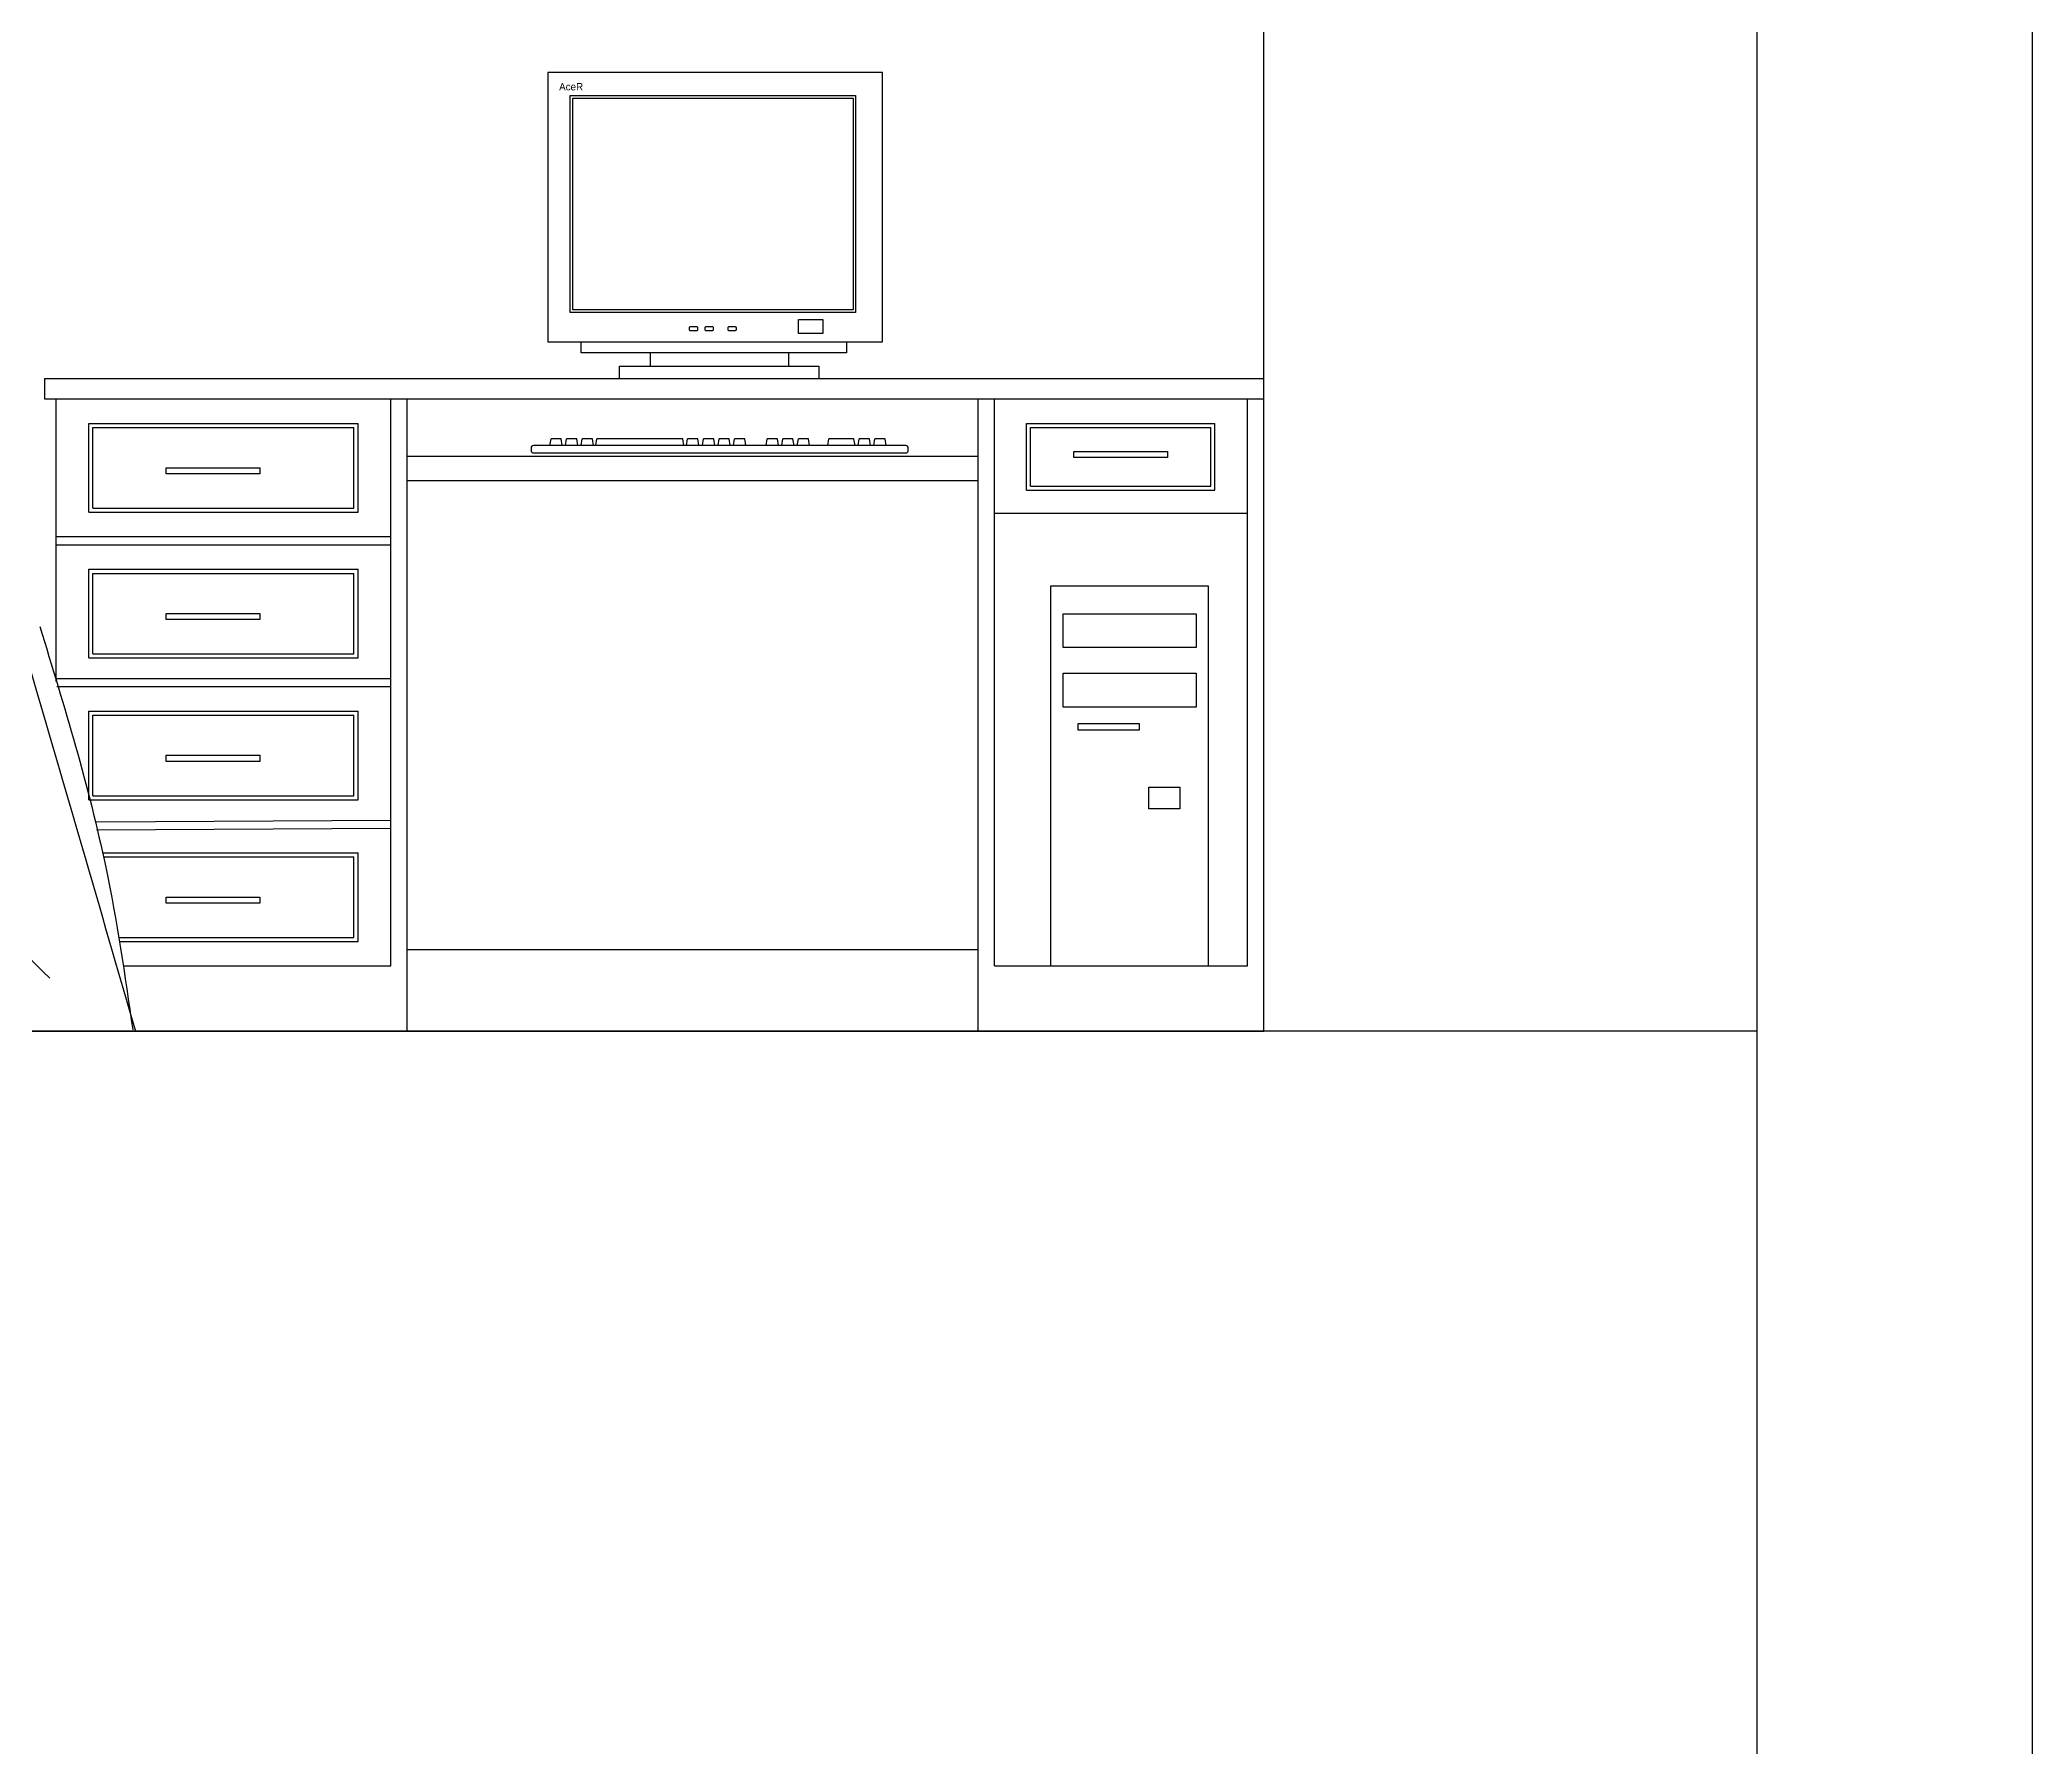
# Model space of a CAD drawing. Header units: inches. Extents: x 11.2 to 54.2, y 16.2 to 41.
# Drawn here: x 51.714 to 54.155, y 24.909 to 27.001 of the extents above; entities that cross this region are included whole.
import ezdxf

# ---------------------------------------------------------------- set-up
doc = ezdxf.new("R2010")
doc.units = ezdxf.units.IN
doc.header["$MEASUREMENT"] = 0
for name, color, linetype in [('02', 2, 'Continuous'), ('1', 1, 'Continuous'), ('4', 4, 'Continuous'), ('kadrbm', 4, 'Continuous')]:
    doc.layers.add(name, color=color, linetype=linetype)
doc.styles.get("Standard").update_dxf_attribs({"font": 'arial.ttf'})

# ---------------------------------------------------------------- blocks, each defined once
blk = doc.blocks.new('kadrbm')
at = {"layer": 'kadrbm', "color": 4}
blk.add_lwpolyline([(0, 0), (0, 24.7972), (21, 24.7972), (21, 0), (0, 0)], close=True, dxfattribs=at)
blk.add_lwpolyline([(20.6631, 0.3257), (20.6631, 24.4603), (0.3369, 24.4603), (0.3369, 0.3257), (20.6631, 0.3257)], dxfattribs=at)

msp = doc.modelspace()

# ---------------------------------------------------------------- linework, layer by layer
at = {"layer": '02'}
for p, q in [((51.7737, 26.5305), (52.1037, 26.5305)), ((51.7737, 26.4217), (51.7737, 26.5305)), ((51.7787, 26.5255), (52.0987, 26.5255)), ((51.7787, 26.4267), (51.7787, 26.5255)), ((52.0987, 26.4267), (52.0987, 26.5255)), ((52.1037, 26.4217), (52.1037, 26.5305)), ((52.9228, 26.5305), (53.1538, 26.5305)), ((52.9228, 26.4486), (52.9228, 26.5305)), ((52.9278, 26.5255), (53.1488, 26.5255)), ((52.9278, 26.4536), (52.9278, 26.5255)), ((53.1488, 26.4536), (53.1488, 26.5255)), ((53.1538, 26.4486), (53.1538, 26.5305)), ((52.9228, 26.4486), (53.1538, 26.4486)), ((52.9278, 26.4536), (53.1488, 26.4536)), ((51.7737, 26.4217), (52.1037, 26.4217)), ((51.7787, 26.4267), (52.0987, 26.4267)), ((51.7337, 26.3917), (52.1437, 26.3917)), ((51.7337, 26.3817), (52.1437, 26.3817)), ((51.7737, 26.3517), (52.1037, 26.3517)), ((51.7737, 26.243), (51.7737, 26.3517)), ((51.7787, 26.3467), (52.0987, 26.3467)), ((51.7787, 26.248), (51.7787, 26.3467)), ((52.0987, 26.248), (52.0987, 26.3467)), ((52.1037, 26.243), (52.1037, 26.3517)), ((51.7787, 26.248), (52.0987, 26.248)), ((51.7737, 26.243), (52.1037, 26.243)), ((51.7346, 26.218), (52.1437, 26.218)), ((51.7346, 26.208), (52.1437, 26.208)), ((51.7737, 26.178), (52.1037, 26.178)), ((51.7737, 26.0692), (51.7737, 26.178)), ((52.1037, 26.0692), (52.1037, 26.178)), ((51.7787, 26.173), (52.0987, 26.173)), ((51.7787, 26.0742), (51.7787, 26.173)), ((52.0987, 26.0742), (52.0987, 26.173)), ((51.7737, 26.0692), (52.1037, 26.0692)), ((51.7787, 26.0742), (52.0987, 26.0742)), ((51.783, 26.0422), (52.1437, 26.0442)), ((51.783, 26.0322), (52.1437, 26.0342)), ((51.7906, 26.0042), (52.1037, 26.0042)), ((52.1037, 25.8955), (52.1037, 26.0042)), ((51.7917, 25.9992), (52.0987, 25.9992)), ((52.0987, 25.9005), (52.0987, 25.9992)), ((51.8103, 25.9005), (52.0987, 25.9005)), ((51.8111, 25.8955), (52.1037, 25.8955))]:
    msp.add_line(p, q, dxfattribs=at)
for points in [[(53.1308, 26.2558), (52.968, 26.2558), (52.968, 26.2973), (53.1308, 26.2973)], [(53.1308, 26.1827), (52.968, 26.1827), (52.968, 26.2242), (53.1308, 26.2242)], [(52.9862, 26.1628), (53.061, 26.1628), (53.061, 26.1545), (52.9862, 26.1545)], [(53.0727, 26.0847), (53.1109, 26.0847), (53.1109, 26.0581), (53.0727, 26.0581)]]:
    msp.add_lwpolyline(points, close=True, dxfattribs=at)
for points in [[(51.4933, 26.2327), (51.6037, 25.9845), (51.726, 25.8505)], [(51.7007, 26.2333), (51.831, 25.7855)]]:
    msp.add_spline(points, degree=3, dxfattribs=at)
at = {"layer": '1'}
for p, q in [((53.2137, 25.7855), (53.2137, 28.4355)), ((51.7192, 26.5855), (53.2137, 26.5855)), ((51.7192, 26.5855), (51.7192, 26.5605)), ((51.7192, 26.5605), (53.2137, 26.5605)), ((51.7337, 26.214), (51.7337, 26.5605)), ((52.1437, 25.8655), (52.1437, 26.5605)), ((52.1637, 25.7855), (52.1637, 26.5605)), ((52.8637, 25.7855), (52.8637, 26.5605)), ((52.8837, 25.8655), (52.8837, 26.5605)), ((53.1937, 25.8655), (53.1937, 26.5605)), ((52.1637, 26.4905), (52.8637, 26.4905)), ((52.1637, 26.4605), (52.8637, 26.4605)), ((52.8837, 26.4205), (53.1937, 26.4205)), ((52.1637, 25.8855), (52.8637, 25.8855)), ((51.8159, 25.8655), (52.1437, 25.8655)), ((52.8837, 25.8655), (53.1937, 25.8655)), ((48.9137, 25.7855), (53.2137, 25.7855))]:
    msp.add_line(p, q, dxfattribs=at)
for points in [[(52.3362, 26.6305), (52.7462, 26.6305), (52.7462, 26.9605), (52.3362, 26.9605)], [(53.0958, 26.4888), (52.9808, 26.4888), (52.9808, 26.4962), (53.0958, 26.4962)], [(51.9833, 26.4688), (51.8684, 26.4688), (51.8684, 26.4762), (51.9833, 26.4762)], [(51.9833, 26.29), (51.8684, 26.29), (51.8684, 26.2974), (51.9833, 26.2974)], [(51.9833, 26.1163), (51.8684, 26.1163), (51.8684, 26.1237), (51.9833, 26.1237)], [(51.9833, 25.9425), (51.8684, 25.9425), (51.8684, 25.9499), (51.9833, 25.9499)]]:
    msp.add_lwpolyline(points, close=True, dxfattribs=at)
for points in [[(52.7024, 26.6305), (52.7024, 26.617), (52.377, 26.617), (52.377, 26.6305)], [(52.4622, 26.6006), (52.4622, 26.617)], [(52.6311, 26.617), (52.6311, 26.6006)], [(52.4241, 26.5855), (52.4241, 26.6006), (52.6685, 26.6006), (52.6685, 26.5855)], [(52.9525, 25.8655), (52.9525, 26.3315), (53.1454, 26.3315), (53.1454, 25.8655)]]:
    msp.add_lwpolyline(points, dxfattribs=at)
msp.add_spline([(51.7137, 26.2815), (51.7944, 25.9865), (51.8276, 25.7873)], degree=3, dxfattribs=at)
at = {"layer": '4'}
for p, q in [((52.3389, 26.5034), (52.3402, 26.5116)), ((52.3527, 26.5116), (52.3402, 26.5116)), ((52.354, 26.5034), (52.3527, 26.5116)), ((52.358, 26.5034), (52.3593, 26.5116)), ((52.3718, 26.5116), (52.3593, 26.5116)), ((52.3731, 26.5034), (52.3718, 26.5116)), ((52.3771, 26.5034), (52.3784, 26.5116)), ((52.3909, 26.5116), (52.3784, 26.5116)), ((52.3921, 26.5034), (52.3909, 26.5116)), ((52.3951, 26.5034), (52.3964, 26.5116)), ((52.5017, 26.5116), (52.3964, 26.5116)), ((52.503, 26.5034), (52.5017, 26.5116)), ((52.5062, 26.5034), (52.5074, 26.5116)), ((52.52, 26.5116), (52.5074, 26.5116)), ((52.5212, 26.5034), (52.52, 26.5116)), ((52.5258, 26.5034), (52.527, 26.5116)), ((52.5396, 26.5116), (52.527, 26.5116)), ((52.5408, 26.5034), (52.5396, 26.5116)), ((52.5449, 26.5034), (52.5461, 26.5116)), ((52.5586, 26.5116), (52.5461, 26.5116)), ((52.5599, 26.5034), (52.5586, 26.5116)), ((52.5639, 26.5034), (52.5652, 26.5116)), ((52.5777, 26.5116), (52.5652, 26.5116)), ((52.579, 26.5034), (52.5777, 26.5116)), ((52.6039, 26.5034), (52.6052, 26.5116)), ((52.6177, 26.5116), (52.6052, 26.5116)), ((52.6189, 26.5034), (52.6177, 26.5116)), ((52.623, 26.5034), (52.6242, 26.5116)), ((52.6367, 26.5116), (52.6242, 26.5116)), ((52.638, 26.5034), (52.6367, 26.5116)), ((52.642, 26.5034), (52.6433, 26.5116)), ((52.6558, 26.5116), (52.6433, 26.5116)), ((52.6571, 26.5034), (52.6558, 26.5116)), ((52.6793, 26.5034), (52.6806, 26.5116)), ((52.7114, 26.5116), (52.6806, 26.5116)), ((52.7127, 26.5034), (52.7114, 26.5116)), ((52.7167, 26.5034), (52.718, 26.5116)), ((52.7305, 26.5116), (52.718, 26.5116)), ((52.7317, 26.5034), (52.7305, 26.5116)), ((52.7358, 26.5034), (52.737, 26.5116)), ((52.7495, 26.5116), (52.737, 26.5116)), ((52.7508, 26.5034), (52.7495, 26.5116)), ((53.8184, 25.7855), (33.4922, 25.7855))]:
    msp.add_line(p, q, dxfattribs=at)
for points in [[(52.7135, 26.6666), (52.3638, 26.6666), (52.3638, 26.9323), (52.7135, 26.9323)], [(52.7105, 26.6696), (52.3668, 26.6696), (52.3668, 26.9293), (52.7105, 26.9293)], [(52.6732, 26.6406), (52.6436, 26.6406), (52.6436, 26.6579), (52.6732, 26.6579)]]:
    msp.add_lwpolyline(points, close=True, dxfattribs=at)
for points in [[(52.5099, 26.648, -0.414214), (52.5114, 26.6495), (52.5182, 26.6495, -0.414214), (52.5197, 26.648), (52.5197, 26.6453, -0.414214), (52.5182, 26.6438), (52.5114, 26.6438, -0.414214), (52.5099, 26.6453)], [(52.5291, 26.648, -0.414214), (52.5306, 26.6495), (52.5373, 26.6495, -0.414214), (52.5388, 26.648), (52.5388, 26.6453, -0.414214), (52.5373, 26.6438), (52.5306, 26.6438, -0.414214), (52.5291, 26.6453)], [(52.5571, 26.648, -0.414214), (52.5586, 26.6495), (52.5654, 26.6495, -0.414214), (52.5669, 26.648), (52.5669, 26.6453, -0.414214), (52.5654, 26.6438), (52.5586, 26.6438, -0.414214), (52.5571, 26.6453)], [(52.3157, 26.4974, 0.414214), (52.3187, 26.4944), (52.775, 26.4944, 0.414214), (52.778, 26.4974), (52.778, 26.5004, 0.414214), (52.775, 26.5034), (52.3187, 26.5034, 0.414214), (52.3157, 26.5004)]]:
    msp.add_lwpolyline(points, format="xyb", close=True, dxfattribs=at)

# ---------------------------------------------------------------- block references
at = {"layer": 'kadrbm'}
msp.add_blockref('kadrbm', (33.1553, 16.2093), dxfattribs=at)

# ---------------------------------------------------------------- texts
at = {"layer": '4', "insert": (52.3501, 26.9477), "char_height": 0.009, "width": 0.499638, "attachment_point": 1}
msp.add_mtext('\\f方正黑体繁体|b0|i0|c134|p2;AceR', dxfattribs=at)

doc.saveas('drawing.dxf')
